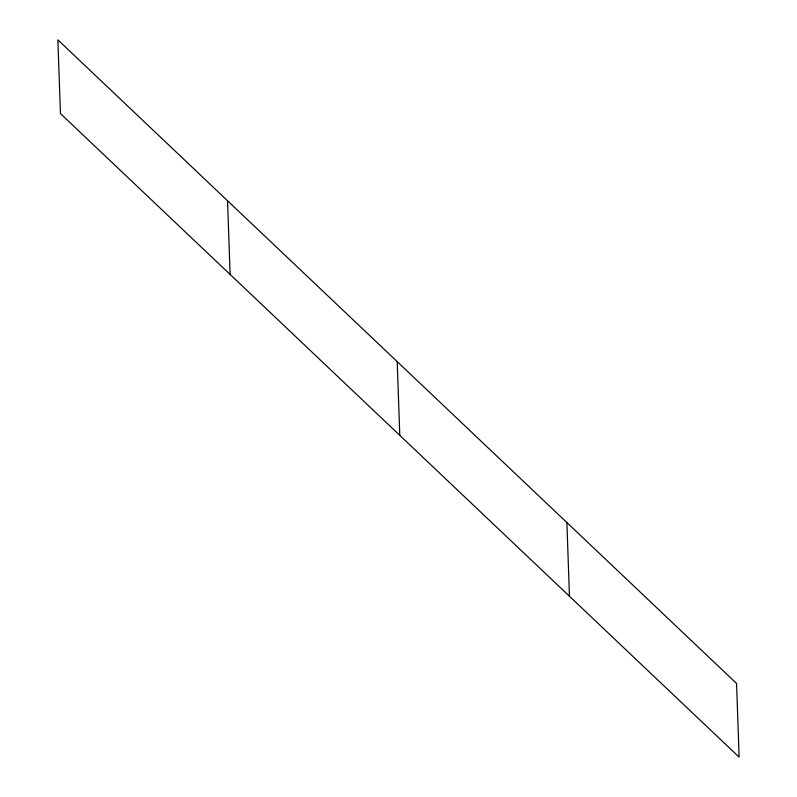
<?xml version="1.0" encoding="UTF-8"?>
<svg xmlns="http://www.w3.org/2000/svg" width="797" height="797" viewBox="0 0 797 797"><rect width="100%" height="100%" fill="white"/><g stroke="black" fill="none" stroke-linecap="round" stroke-linejoin="round"><path stroke-width="1.2" d="M566.886 522.543L569.457 596.256M397.215 361.649L399.785 435.351M227.543 200.744L230.114 274.457M736.558 683.447L57.872 39.85L60.442 113.553L739.128 757.15L736.558 683.447"/></g></svg>
